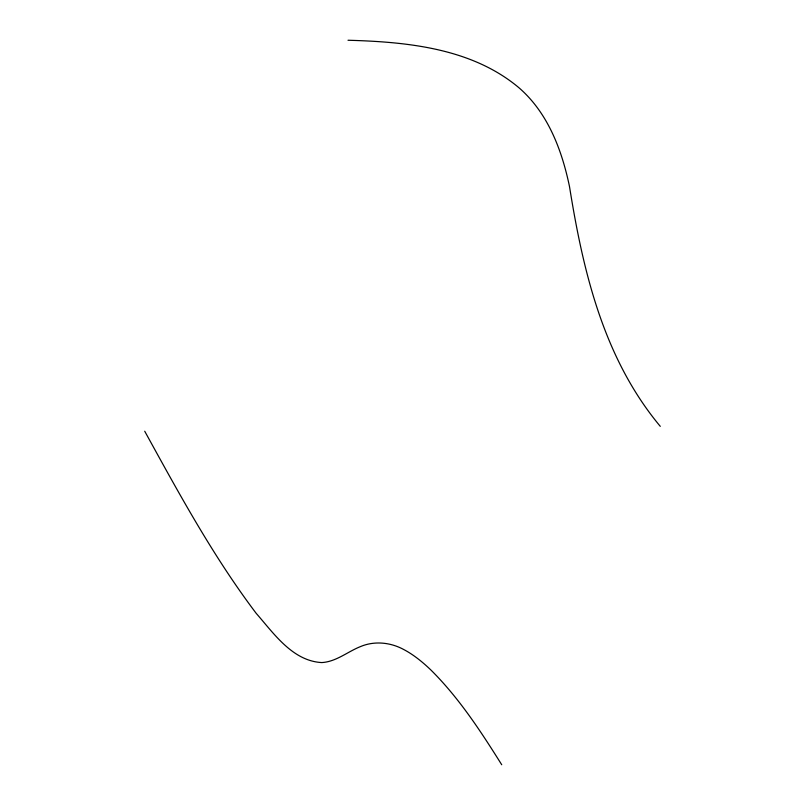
<?xml version="1.0" encoding="UTF-8"?>
<svg xmlns="http://www.w3.org/2000/svg" width="805" height="805" viewBox="0 0 805 805"><rect width="100%" height="100%" fill="white"/><g stroke="black" fill="none" stroke-linecap="round" stroke-linejoin="round"><path stroke-width="1.21" d="M348.012 40.25C407.058 41.88 471.74 48.149 518.823 87.644C547.873 112.72 561.9 150.022 569.517 186.659C583.172 271.808 603.629 358.436 660.281 426.348M501.736 764.75C480.847 731.463 459.172 698.146 431.188 670.293A498.295 122.471 73.6 0 0 403.858 649.595C390.646 642.34 374.395 640.639 360.378 646.636C347.448 651.778 336.188 661.76 321.779 662.575C292.457 660.996 273.821 633.424 256.201 613.35C213.204 556.436 179.032 493.566 144.719 431.228"/></g></svg>
